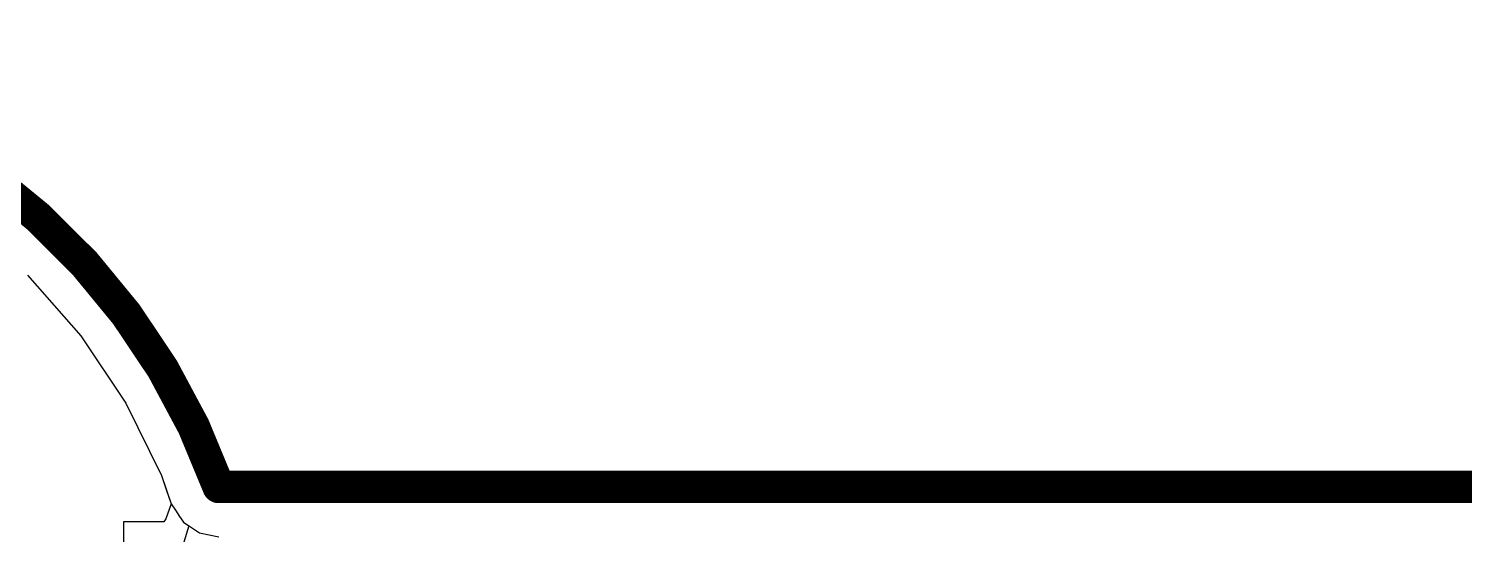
# Model space of a CAD drawing. Header units: millimetres. Extents: x 2.44 to 5.37, y 2.91 to 4.14.
# Drawn here: x 3.6236 to 4.0632, y 3.9839 to 4.1389 of the extents above; entities that cross this region are included whole.
import ezdxf

# ---------------------------------------------------------------- set-up
doc = ezdxf.new("R2010")
doc.units = ezdxf.units.MM
doc.header["$MEASUREMENT"] = 0
for name, color, linetype in [('BottomLayer', 5, 'Continuous'), ('KeepOutLayer', 6, 'Continuous'), ('MidLayer1', 16, 'Continuous'), ('TopLayer', 1, 'Continuous')]:
    doc.layers.add(name, color=color, linetype=linetype)

msp = doc.modelspace()

# ---------------------------------------------------------------- linework, layer by layer
at = {"layer": 'BottomLayer'}
for p, q in [((3.62328, 4.06335), (3.6396, 4.04474)), ((3.6396, 4.04474), (3.65336, 4.02415)), ((3.65336, 4.02415), (3.66431, 4.00195)), ((3.66431, 4.00195), (3.66576, 3.99766)), ((3.66576, 3.99766), (3.66726, 3.99325)), ((3.66726, 3.99325), (3.66726, 3.99325)), ((3.66726, 3.99325), (3.66856, 3.99132)), ((3.66856, 3.99132), (3.66986, 3.98938)), ((3.66986, 3.98938), (3.67101, 3.98766)), ((3.67101, 3.98766), (3.6727, 3.98653)), ((3.6727, 3.98653), (3.67119, 3.98153))]:
    msp.add_line(p, q, dxfattribs=at)
at = {"layer": 'KeepOutLayer', "const_width": 0.01}
msp.add_lwpolyline([(3.297, 3.99828, -0.704228), (3.68182, 3.99848)], format="xyb", dxfattribs=at)
msp.add_lwpolyline([(3.68182, 3.99848), (5.27557, 3.99848)], dxfattribs=at)
at = {"layer": 'KeepOutLayer', "const_width": 0.005}
msp.add_lwpolyline([(3.67932, 3.99848, 1), (3.68432, 3.99848, 1)], format="xyb", close=True, dxfattribs=at)
msp.add_lwpolyline([(3.67932, 3.99848, 1), (3.68432, 3.99848, 1)], format="xyb", close=True, dxfattribs=at)
at = {"layer": 'MidLayer1'}
for p, q in [((3.62328, 4.06335), (3.6396, 4.04474)), ((3.6396, 4.04474), (3.65336, 4.02415)), ((3.65336, 4.02415), (3.66431, 4.00195)), ((3.66431, 4.00195), (3.66576, 3.99766)), ((3.66576, 3.99766), (3.66726, 3.99325)), ((3.66726, 3.99325), (3.66726, 3.99325)), ((3.66726, 3.99325), (3.66856, 3.99132)), ((3.66856, 3.99132), (3.66986, 3.98938)), ((3.66986, 3.98938), (3.67101, 3.98766)), ((3.67101, 3.98766), (3.67597, 3.98435)), ((3.67597, 3.98435), (3.68182, 3.98318))]:
    msp.add_line(p, q, dxfattribs=at)
at = {"layer": 'TopLayer'}
for p, q in [((3.62328, 4.06335), (3.6396, 4.04474)), ((3.6396, 4.04474), (3.65336, 4.02415)), ((3.65336, 4.02415), (3.66431, 4.00195)), ((3.66431, 4.00195), (3.66726, 3.99325)), ((3.66726, 3.99325), (3.66561, 3.98865)), ((3.66726, 3.99325), (3.66726, 3.99325)), ((3.66501, 3.98777), (3.65265, 3.98777)), ((3.65265, 3.98777), (3.65265, 3.9434)), ((3.66561, 3.98865), (3.66501, 3.98777))]:
    msp.add_line(p, q, dxfattribs=at)

doc.saveas('drawing.dxf')
